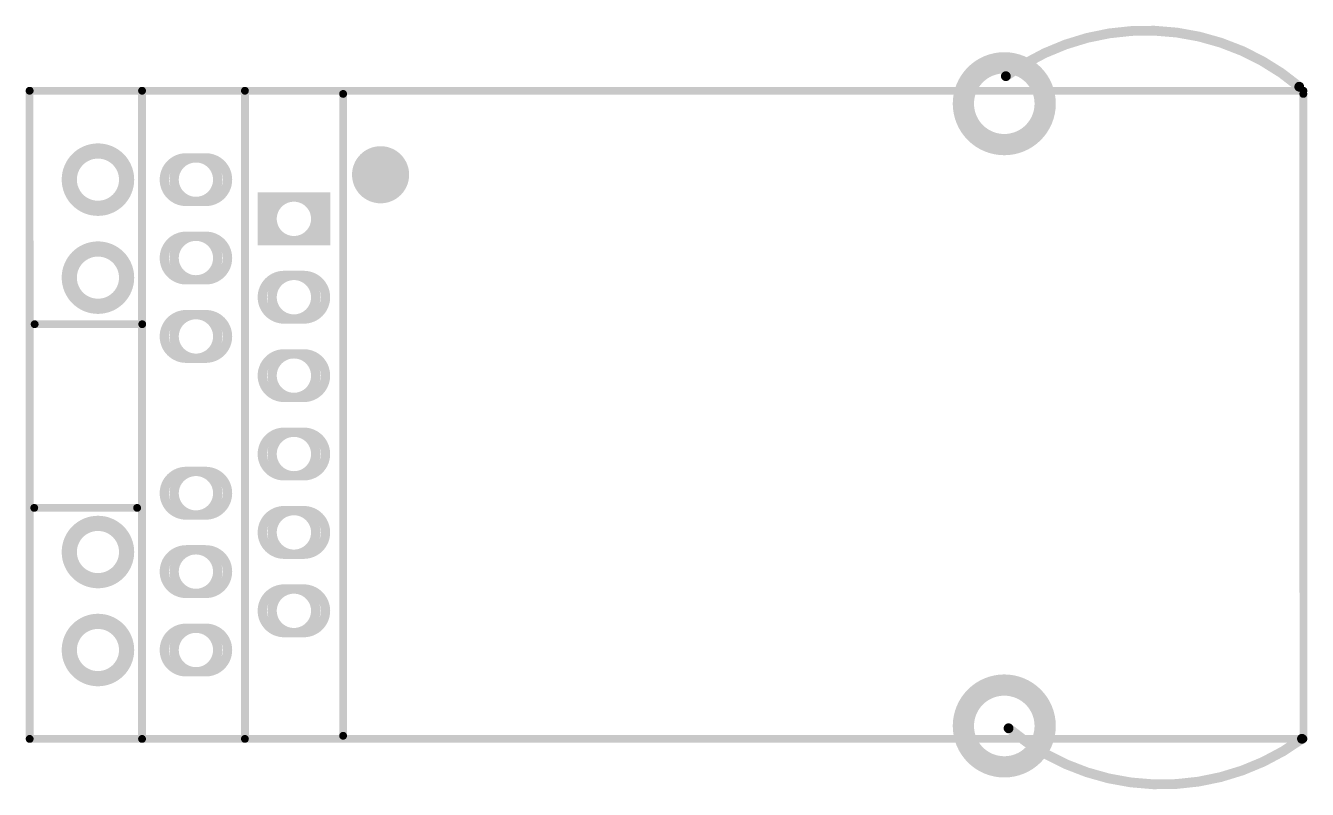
# Model space of a CAD drawing. Extents: x 56.5 to 89.8, y 69 to 88.8.
import ezdxf

# ---------------------------------------------------------------- set-up
doc = ezdxf.new("R2010")
doc.units = 0
doc.layers.get('0').update_dxf_attribs({"linetype": 'CONTINUOUS'})
for name, color, linetype in [('BOTTOMLAYER', 5, 'CONTINUOUS'), ('BOTTOMSOLDER', 6, 'CONTINUOUS'), ('MULTILAYER', 9, 'CONTINUOUS'), ('TOPLAYER', 1, 'CONTINUOUS'), ('TOPOVERLAY', 2, 'CONTINUOUS'), ('TOPSOLDER', 216, 'CONTINUOUS')]:
    doc.layers.add(name, color=color, linetype=linetype)

# ---------------------------------------------------------------- blocks, each defined once
blk = doc.blocks.new('USR_K_1')
at = {"layer": 'BOTTOMLAYER'}
for points, const_width in [([(17.380001, 2.984497, 1), (19.449999, 2.984497, 1)], 0.499999), ([(-5.79755, 1.016, 1), (-4.36245, 1.016, 1)], 0.3429), ([(-3.07975, 1.016, 1), (-2.00025, 1.016, 1)], 0.1905), ([(-0.53975, 0, 1), (0.53975, 0, 1)], 0.1905), ([(-5.79755, -1.524, 1), (-4.36245, -1.524, 1)], 0.3429), ([(-3.07975, -1.016, 1), (-2.00025, -1.016, 1)], 0.1905), ([(-0.53975, -2.032, 1), (0.53975, -2.032, 1)], 0.1905), ([(-3.07975, -3.048, 1), (-2.00025, -3.048, 1)], 0.1905), ([(-0.53975, -4.064, 1), (0.53975, -4.064, 1)], 0.1905), ([(-0.53975, -6.096, 1), (0.53975, -6.096, 1)], 0.1905), ([(-3.07975, -7.112, 1), (-2.00025, -7.112, 1)], 0.1905), ([(-0.53975, -8.128, 1), (0.53975, -8.128, 1)], 0.1905), ([(-5.79755, -8.636, 1), (-4.36245, -8.636, 1)], 0.3429), ([(-3.07975, -9.144, 1), (-2.00025, -9.144, 1)], 0.1905), ([(-0.53975, -10.16, 1), (0.53975, -10.16, 1)], 0.1905), ([(-5.79755, -11.176, 1), (-4.36245, -11.176, 1)], 0.3429), ([(-3.07975, -11.176, 1), (-2.00025, -11.176, 1)], 0.1905), ([(17.380001, -13.144503, 1), (19.449999, -13.144503, 1)], 0.499999)]:
    blk.add_lwpolyline(points, format="xyb", close=True, dxfattribs=dict(at, const_width=const_width))
at = {"layer": 'BOTTOMLAYER', "const_width": 0.1905}
for points in [[(-2.794, 0.47625, -1), (-2.794, 1.55575)], [(-2.286, 1.55575, -1), (-2.286, 0.47625)], [(-2.794, -1.55575, -1), (-2.794, -0.47625)], [(-2.286, -0.47625, -1), (-2.286, -1.55575)], [(-0.254, -2.57175, -1), (-0.254, -1.49225)], [(0.254, -1.49225, -1), (0.254, -2.57175)], [(-2.794, -3.58775, -1), (-2.794, -2.50825)], [(-2.286, -2.50825, -1), (-2.286, -3.58775)], [(-0.254, -4.60375, -1), (-0.254, -3.52425)], [(0.254, -3.52425, -1), (0.254, -4.60375)], [(-0.254, -6.63575, -1), (-0.254, -5.55625)], [(0.254, -5.55625, -1), (0.254, -6.63575)], [(-2.794, -7.65175, -1), (-2.794, -6.57225)], [(-2.286, -6.57225, -1), (-2.286, -7.65175)], [(-0.254, -8.66775, -1), (-0.254, -7.58825)], [(0.254, -7.58825, -1), (0.254, -8.66775)], [(-2.794, -9.68375, -1), (-2.794, -8.60425)], [(-2.286, -8.60425, -1), (-2.286, -9.68375)], [(-0.254, -10.69975, -1), (-0.254, -9.62025)], [(0.254, -9.62025, -1), (0.254, -10.69975)], [(-2.794, -11.71575, -1), (-2.794, -10.63625)], [(-2.286, -10.63625, -1), (-2.286, -11.71575)]]:
    blk.add_lwpolyline(points, format="xyb", dxfattribs=at)
at = {"layer": 'BOTTOMLAYER'}
for points, const_width in [([(-2.794, 1.55575), (-2.286, 1.55575)], 0.1905), ([(-0.66675, 0.635), (-0.66675, -0.635)], 0.4445), ([(0.66675, 0.635), (0.66675, -0.635)], 0.4445), ([(-2.794, 0.47625), (-2.286, 0.47625)], 0.1905), ([(-0.889, 0.53975), (0.889, 0.53975)], 0.1905), ([(-2.794, -0.47625), (-2.286, -0.47625)], 0.1905), ([(-0.889, -0.53975), (0.889, -0.53975)], 0.1905), ([(-2.794, -1.55575), (-2.286, -1.55575)], 0.1905), ([(-0.254, -1.49225), (0.254, -1.49225)], 0.1905), ([(-2.794, -2.50825), (-2.286, -2.50825)], 0.1905), ([(-0.254, -2.57175), (0.254, -2.57175)], 0.1905), ([(-2.794, -3.58775), (-2.286, -3.58775)], 0.1905), ([(-0.254, -3.52425), (0.254, -3.52425)], 0.1905), ([(-0.254, -4.60375), (0.254, -4.60375)], 0.1905), ([(-0.254, -5.55625), (0.254, -5.55625)], 0.1905), ([(-2.794, -6.57225), (-2.286, -6.57225)], 0.1905), ([(-0.254, -6.63575), (0.254, -6.63575)], 0.1905), ([(-2.794, -7.65175), (-2.286, -7.65175)], 0.1905), ([(-0.254, -7.58825), (0.254, -7.58825)], 0.1905), ([(-2.794, -8.60425), (-2.286, -8.60425)], 0.1905), ([(-0.254, -8.66775), (0.254, -8.66775)], 0.1905), ([(-2.794, -9.68375), (-2.286, -9.68375)], 0.1905), ([(-0.254, -9.62025), (0.254, -9.62025)], 0.1905), ([(-2.794, -10.63625), (-2.286, -10.63625)], 0.1905), ([(-0.254, -10.69975), (0.254, -10.69975)], 0.1905), ([(-2.794, -11.71575), (-2.286, -11.71575)], 0.1905)]:
    blk.add_lwpolyline(points, dxfattribs=dict(at, const_width=const_width))
at = {"layer": 'BOTTOMSOLDER'}
for points, const_width in [([(17.354601, 2.984497, 1), (19.475399, 2.984497, 1)], 0.550799), ([(-5.82295, 1.016, 1), (-4.33705, 1.016, 1)], 0.3937), ([(-3.10515, 1.016, 1), (-1.97485, 1.016, 1)], 0.2413), ([(-0.56515, 0, 1), (0.56515, 0, 1)], 0.2413), ([(-3.10515, -1.016, 1), (-1.97485, -1.016, 1)], 0.2413), ([(-5.82295, -1.524, 1), (-4.33705, -1.524, 1)], 0.3937), ([(-0.56515, -2.032, 1), (0.56515, -2.032, 1)], 0.2413), ([(-3.10515, -3.048, 1), (-1.97485, -3.048, 1)], 0.2413), ([(-0.56515, -4.064, 1), (0.56515, -4.064, 1)], 0.2413), ([(-0.56515, -6.096, 1), (0.56515, -6.096, 1)], 0.2413), ([(-3.10515, -7.112, 1), (-1.97485, -7.112, 1)], 0.2413), ([(-0.56515, -8.128, 1), (0.56515, -8.128, 1)], 0.2413), ([(-5.82295, -8.636, 1), (-4.33705, -8.636, 1)], 0.3937), ([(-3.10515, -9.144, 1), (-1.97485, -9.144, 1)], 0.2413), ([(-0.56515, -10.16, 1), (0.56515, -10.16, 1)], 0.2413), ([(-5.82295, -11.176, 1), (-4.33705, -11.176, 1)], 0.3937), ([(-3.10515, -11.176, 1), (-1.97485, -11.176, 1)], 0.2413), ([(17.354601, -13.144503, 1), (19.475399, -13.144503, 1)], 0.550799)]:
    blk.add_lwpolyline(points, format="xyb", close=True, dxfattribs=dict(at, const_width=const_width))
at = {"layer": 'BOTTOMSOLDER', "const_width": 0.2413}
for points in [[(-2.794, 0.45085, -1), (-2.794, 1.58115)], [(-2.286, 1.58115, -1), (-2.286, 0.45085)], [(-2.794, -1.58115, -1), (-2.794, -0.45085)], [(-2.286, -0.45085, -1), (-2.286, -1.58115)], [(-0.254, -2.59715, -1), (-0.254, -1.46685)], [(0.254, -1.46685, -1), (0.254, -2.59715)], [(-2.794, -3.61315, -1), (-2.794, -2.48285)], [(-2.286, -2.48285, -1), (-2.286, -3.61315)], [(-0.254, -4.62915, -1), (-0.254, -3.49885)], [(0.254, -3.49885, -1), (0.254, -4.62915)], [(-0.254, -6.66115, -1), (-0.254, -5.53085)], [(0.254, -5.53085, -1), (0.254, -6.66115)], [(-2.794, -7.67715, -1), (-2.794, -6.54685)], [(-2.286, -6.54685, -1), (-2.286, -7.67715)], [(-0.254, -8.69315, -1), (-0.254, -7.56285)], [(0.254, -7.56285, -1), (0.254, -8.69315)], [(-2.794, -9.70915, -1), (-2.794, -8.57885)], [(-2.286, -8.57885, -1), (-2.286, -9.70915)], [(-0.254, -10.72515, -1), (-0.254, -9.59485)], [(0.254, -9.59485, -1), (0.254, -10.72515)], [(-2.794, -11.74115, -1), (-2.794, -10.61085)], [(-2.286, -10.61085, -1), (-2.286, -11.74115)]]:
    blk.add_lwpolyline(points, format="xyb", dxfattribs=at)
at = {"layer": 'BOTTOMSOLDER'}
for points, const_width in [([(-2.794, 1.58115), (-2.286, 1.58115)], 0.2413), ([(-0.9398, 0.56515), (0.9398, 0.56515)], 0.2413), ([(-0.69215, 0.6858), (-0.69215, -0.6858)], 0.4953), ([(0.69215, 0.6858), (0.69215, -0.6858)], 0.4953), ([(-2.794, 0.45085), (-2.286, 0.45085)], 0.2413), ([(-2.794, -0.45085), (-2.286, -0.45085)], 0.2413), ([(-0.9398, -0.56515), (0.9398, -0.56515)], 0.2413), ([(-2.794, -1.58115), (-2.286, -1.58115)], 0.2413), ([(-0.254, -1.46685), (0.254, -1.46685)], 0.2413), ([(-2.794, -2.48285), (-2.286, -2.48285)], 0.2413), ([(-0.254, -2.59715), (0.254, -2.59715)], 0.2413), ([(-2.794, -3.61315), (-2.286, -3.61315)], 0.2413), ([(-0.254, -3.49885), (0.254, -3.49885)], 0.2413), ([(-0.254, -4.62915), (0.254, -4.62915)], 0.2413), ([(-0.254, -5.53085), (0.254, -5.53085)], 0.2413), ([(-2.794, -6.54685), (-2.286, -6.54685)], 0.2413), ([(-0.254, -6.66115), (0.254, -6.66115)], 0.2413), ([(-2.794, -7.67715), (-2.286, -7.67715)], 0.2413), ([(-0.254, -7.56285), (0.254, -7.56285)], 0.2413), ([(-2.794, -8.57885), (-2.286, -8.57885)], 0.2413), ([(-0.254, -8.69315), (0.254, -8.69315)], 0.2413), ([(-2.794, -9.70915), (-2.286, -9.70915)], 0.2413), ([(-0.254, -9.59485), (0.254, -9.59485)], 0.2413), ([(-2.794, -10.61085), (-2.286, -10.61085)], 0.2413), ([(-0.254, -10.72515), (0.254, -10.72515)], 0.2413), ([(-2.794, -11.74115), (-2.286, -11.74115)], 0.2413)]:
    blk.add_lwpolyline(points, dxfattribs=dict(at, const_width=const_width))
at = {"layer": 'MULTILAYER'}
for points, const_width in [([(17.380001, 2.984497, 1), (19.449999, 2.984497, 1)], 0.499999), ([(-5.79755, 1.016, 1), (-4.36245, 1.016, 1)], 0.3429), ([(-3.07975, 1.016, 1), (-2.00025, 1.016, 1)], 0.1905), ([(-0.53975, 0, 1), (0.53975, 0, 1)], 0.1905), ([(-5.79755, -1.524, 1), (-4.36245, -1.524, 1)], 0.3429), ([(-3.07975, -1.016, 1), (-2.00025, -1.016, 1)], 0.1905), ([(-0.53975, -2.032, 1), (0.53975, -2.032, 1)], 0.1905), ([(-3.07975, -3.048, 1), (-2.00025, -3.048, 1)], 0.1905), ([(-0.53975, -4.064, 1), (0.53975, -4.064, 1)], 0.1905), ([(-0.53975, -6.096, 1), (0.53975, -6.096, 1)], 0.1905), ([(-3.07975, -7.112, 1), (-2.00025, -7.112, 1)], 0.1905), ([(-0.53975, -8.128, 1), (0.53975, -8.128, 1)], 0.1905), ([(-5.79755, -8.636, 1), (-4.36245, -8.636, 1)], 0.3429), ([(-3.07975, -9.144, 1), (-2.00025, -9.144, 1)], 0.1905), ([(-0.53975, -10.16, 1), (0.53975, -10.16, 1)], 0.1905), ([(-5.79755, -11.176, 1), (-4.36245, -11.176, 1)], 0.3429), ([(-3.07975, -11.176, 1), (-2.00025, -11.176, 1)], 0.1905), ([(17.380001, -13.144503, 1), (19.449999, -13.144503, 1)], 0.499999)]:
    blk.add_lwpolyline(points, format="xyb", close=True, dxfattribs=dict(at, const_width=const_width))
at = {"layer": 'MULTILAYER', "const_width": 0.1905}
for points in [[(-2.794, 0.47625, -1), (-2.794, 1.55575)], [(-2.286, 1.55575, -1), (-2.286, 0.47625)], [(-2.794, -1.55575, -1), (-2.794, -0.47625)], [(-2.286, -0.47625, -1), (-2.286, -1.55575)], [(-0.254, -2.57175, -1), (-0.254, -1.49225)], [(0.254, -1.49225, -1), (0.254, -2.57175)], [(-2.794, -3.58775, -1), (-2.794, -2.50825)], [(-2.286, -2.50825, -1), (-2.286, -3.58775)], [(-0.254, -4.60375, -1), (-0.254, -3.52425)], [(0.254, -3.52425, -1), (0.254, -4.60375)], [(-0.254, -6.63575, -1), (-0.254, -5.55625)], [(0.254, -5.55625, -1), (0.254, -6.63575)], [(-2.794, -7.65175, -1), (-2.794, -6.57225)], [(-2.286, -6.57225, -1), (-2.286, -7.65175)], [(-0.254, -8.66775, -1), (-0.254, -7.58825)], [(0.254, -7.58825, -1), (0.254, -8.66775)], [(-2.794, -9.68375, -1), (-2.794, -8.60425)], [(-2.286, -8.60425, -1), (-2.286, -9.68375)], [(-0.254, -10.69975, -1), (-0.254, -9.62025)], [(0.254, -9.62025, -1), (0.254, -10.69975)], [(-2.794, -11.71575, -1), (-2.794, -10.63625)], [(-2.286, -10.63625, -1), (-2.286, -11.71575)]]:
    blk.add_lwpolyline(points, format="xyb", dxfattribs=at)
at = {"layer": 'MULTILAYER'}
for points, const_width in [([(-2.794, 1.55575), (-2.286, 1.55575)], 0.1905), ([(-0.66675, 0.635), (-0.66675, -0.635)], 0.4445), ([(0.66675, 0.635), (0.66675, -0.635)], 0.4445), ([(-2.794, 0.47625), (-2.286, 0.47625)], 0.1905), ([(-0.889, 0.53975), (0.889, 0.53975)], 0.1905), ([(-2.794, -0.47625), (-2.286, -0.47625)], 0.1905), ([(-0.889, -0.53975), (0.889, -0.53975)], 0.1905), ([(-2.794, -1.55575), (-2.286, -1.55575)], 0.1905), ([(-0.254, -1.49225), (0.254, -1.49225)], 0.1905), ([(-2.794, -2.50825), (-2.286, -2.50825)], 0.1905), ([(-0.254, -2.57175), (0.254, -2.57175)], 0.1905), ([(-2.794, -3.58775), (-2.286, -3.58775)], 0.1905), ([(-0.254, -3.52425), (0.254, -3.52425)], 0.1905), ([(-0.254, -4.60375), (0.254, -4.60375)], 0.1905), ([(-0.254, -5.55625), (0.254, -5.55625)], 0.1905), ([(-2.794, -6.57225), (-2.286, -6.57225)], 0.1905), ([(-0.254, -6.63575), (0.254, -6.63575)], 0.1905), ([(-2.794, -7.65175), (-2.286, -7.65175)], 0.1905), ([(-0.254, -7.58825), (0.254, -7.58825)], 0.1905), ([(-2.794, -8.60425), (-2.286, -8.60425)], 0.1905), ([(-0.254, -8.66775), (0.254, -8.66775)], 0.1905), ([(-2.794, -9.68375), (-2.286, -9.68375)], 0.1905), ([(-0.254, -9.62025), (0.254, -9.62025)], 0.1905), ([(-2.794, -10.63625), (-2.286, -10.63625)], 0.1905), ([(-0.254, -10.69975), (0.254, -10.69975)], 0.1905), ([(-2.794, -11.71575), (-2.286, -11.71575)], 0.1905)]:
    blk.add_lwpolyline(points, dxfattribs=dict(at, const_width=const_width))
at = {"layer": 'TOPLAYER'}
for points, const_width in [([(17.380001, 2.984497, 1), (19.449999, 2.984497, 1)], 0.499999), ([(-5.79755, 1.016, 1), (-4.36245, 1.016, 1)], 0.3429), ([(-3.07975, 1.016, 1), (-2.00025, 1.016, 1)], 0.1905), ([(-0.53975, 0, 1), (0.53975, 0, 1)], 0.1905), ([(-5.79755, -1.524, 1), (-4.36245, -1.524, 1)], 0.3429), ([(-3.07975, -1.016, 1), (-2.00025, -1.016, 1)], 0.1905), ([(-0.53975, -2.032, 1), (0.53975, -2.032, 1)], 0.1905), ([(-3.07975, -3.048, 1), (-2.00025, -3.048, 1)], 0.1905), ([(-0.53975, -4.064, 1), (0.53975, -4.064, 1)], 0.1905), ([(-0.53975, -6.096, 1), (0.53975, -6.096, 1)], 0.1905), ([(-3.07975, -7.112, 1), (-2.00025, -7.112, 1)], 0.1905), ([(-0.53975, -8.128, 1), (0.53975, -8.128, 1)], 0.1905), ([(-5.79755, -8.636, 1), (-4.36245, -8.636, 1)], 0.3429), ([(-3.07975, -9.144, 1), (-2.00025, -9.144, 1)], 0.1905), ([(-0.53975, -10.16, 1), (0.53975, -10.16, 1)], 0.1905), ([(-5.79755, -11.176, 1), (-4.36245, -11.176, 1)], 0.3429), ([(-3.07975, -11.176, 1), (-2.00025, -11.176, 1)], 0.1905), ([(17.380001, -13.144503, 1), (19.449999, -13.144503, 1)], 0.499999)]:
    blk.add_lwpolyline(points, format="xyb", close=True, dxfattribs=dict(at, const_width=const_width))
at = {"layer": 'TOPLAYER', "const_width": 0.1905}
for points in [[(-2.794, 0.47625, -1), (-2.794, 1.55575)], [(-2.286, 1.55575, -1), (-2.286, 0.47625)], [(-2.794, -1.55575, -1), (-2.794, -0.47625)], [(-2.286, -0.47625, -1), (-2.286, -1.55575)], [(-0.254, -2.57175, -1), (-0.254, -1.49225)], [(0.254, -1.49225, -1), (0.254, -2.57175)], [(-2.794, -3.58775, -1), (-2.794, -2.50825)], [(-2.286, -2.50825, -1), (-2.286, -3.58775)], [(-0.254, -4.60375, -1), (-0.254, -3.52425)], [(0.254, -3.52425, -1), (0.254, -4.60375)], [(-0.254, -6.63575, -1), (-0.254, -5.55625)], [(0.254, -5.55625, -1), (0.254, -6.63575)], [(-2.794, -7.65175, -1), (-2.794, -6.57225)], [(-2.286, -6.57225, -1), (-2.286, -7.65175)], [(-0.254, -8.66775, -1), (-0.254, -7.58825)], [(0.254, -7.58825, -1), (0.254, -8.66775)], [(-2.794, -9.68375, -1), (-2.794, -8.60425)], [(-2.286, -8.60425, -1), (-2.286, -9.68375)], [(-0.254, -10.69975, -1), (-0.254, -9.62025)], [(0.254, -9.62025, -1), (0.254, -10.69975)], [(-2.794, -11.71575, -1), (-2.794, -10.63625)], [(-2.286, -10.63625, -1), (-2.286, -11.71575)]]:
    blk.add_lwpolyline(points, format="xyb", dxfattribs=at)
at = {"layer": 'TOPLAYER'}
for points, const_width in [([(-2.794, 1.55575), (-2.286, 1.55575)], 0.1905), ([(-0.66675, 0.635), (-0.66675, -0.635)], 0.4445), ([(0.66675, 0.635), (0.66675, -0.635)], 0.4445), ([(-2.794, 0.47625), (-2.286, 0.47625)], 0.1905), ([(-0.889, 0.53975), (0.889, 0.53975)], 0.1905), ([(-2.794, -0.47625), (-2.286, -0.47625)], 0.1905), ([(-0.889, -0.53975), (0.889, -0.53975)], 0.1905), ([(-2.794, -1.55575), (-2.286, -1.55575)], 0.1905), ([(-0.254, -1.49225), (0.254, -1.49225)], 0.1905), ([(-2.794, -2.50825), (-2.286, -2.50825)], 0.1905), ([(-0.254, -2.57175), (0.254, -2.57175)], 0.1905), ([(-2.794, -3.58775), (-2.286, -3.58775)], 0.1905), ([(-0.254, -3.52425), (0.254, -3.52425)], 0.1905), ([(-0.254, -4.60375), (0.254, -4.60375)], 0.1905), ([(-0.254, -5.55625), (0.254, -5.55625)], 0.1905), ([(-2.794, -6.57225), (-2.286, -6.57225)], 0.1905), ([(-0.254, -6.63575), (0.254, -6.63575)], 0.1905), ([(-2.794, -7.65175), (-2.286, -7.65175)], 0.1905), ([(-0.254, -7.58825), (0.254, -7.58825)], 0.1905), ([(-2.794, -8.60425), (-2.286, -8.60425)], 0.1905), ([(-0.254, -8.66775), (0.254, -8.66775)], 0.1905), ([(-2.794, -9.68375), (-2.286, -9.68375)], 0.1905), ([(-0.254, -9.62025), (0.254, -9.62025)], 0.1905), ([(-2.794, -10.63625), (-2.286, -10.63625)], 0.1905), ([(-0.254, -10.69975), (0.254, -10.69975)], 0.1905), ([(-2.794, -11.71575), (-2.286, -11.71575)], 0.1905)]:
    blk.add_lwpolyline(points, dxfattribs=dict(at, const_width=const_width))
at = {"layer": 'TOPOVERLAY', "const_width": 0.254}
for points in [[(18.455432, 3.697455, -0.346073), (26.061162, 3.424189)], [(26.131571, -13.477446, -0.346073), (18.525841, -13.20418)]]:
    blk.add_lwpolyline(points, format="xyb", dxfattribs=at)
at = {"layer": 'TOPOVERLAY'}
for points, const_width in [([(18.391932, 3.697455, 1), (18.518932, 3.697455, 1)], 0.127), ([(-6.903799, 3.320004, 1), (-6.802199, 3.320004, 1)], 0.1016), ([(-6.900799, 3.320001, 1), (-6.799199, 3.320001, 1)], 0.1016), ([(-3.9878, 3.320004, 1), (-3.8862, 3.320004, 1)], 0.1016), ([(-1.3208, 3.320004, 1), (-1.2192, 3.320004, 1)], 0.1016), ([(1.224201, 3.238005, 1), (1.325801, 3.238005, 1)], 0.1016), ([(25.997662, 3.424189, 1), (26.124662, 3.424189, 1)], 0.127), ([(26.116201, 3.238005, 1), (26.217801, 3.238005, 1)], 0.1016), ([(26.119201, 3.320001, 1), (26.220801, 3.320001, 1)], 0.1016), ([(2.605999, 1.143, 1), (1.887581, 1.143, 1)], 0.762), ([(1.697081, 1.143, 1), (2.078081, 1.143, 1)], 0.381), ([(2.415499, 1.143, 1), (2.796499, 1.143, 1)], 0.381), ([(-6.771797, -2.730995, 1), (-6.670197, -2.730995, 1)], 0.1016), ([(-3.982799, -2.730995, 1), (-3.881199, -2.730995, 1)], 0.1016), ([(-6.7818, -7.492004, 1), (-6.6802, -7.492004, 1)], 0.1016), ([(-4.1148, -7.492004, 1), (-4.0132, -7.492004, 1)], 0.1016), ([(18.462341, -13.20418, 1), (18.589341, -13.20418, 1)], 0.127), ([(-6.900799, -13.480001, 1), (-6.799199, -13.480001, 1)], 0.1016), ([(-6.900799, -13.480006, 1), (-6.799199, -13.480006, 1)], 0.1016), ([(-3.9878, -13.480006, 1), (-3.8862, -13.480006, 1)], 0.1016), ([(-1.3208, -13.480006, 1), (-1.2192, -13.480006, 1)], 0.1016), ([(1.224201, -13.398995, 1), (1.325801, -13.398995, 1)], 0.1016), ([(26.068071, -13.477446, 1), (26.195071, -13.477446, 1)], 0.127), ([(26.119201, -13.480001, 1), (26.220801, -13.480001, 1)], 0.1016), ([(26.119262, -13.480001, 1), (26.220862, -13.480001, 1)], 0.1016)]:
    blk.add_lwpolyline(points, format="xyb", close=True, dxfattribs=dict(at, const_width=const_width))
at = {"layer": 'TOPOVERLAY', "const_width": 0.2032}
for points in [[(-6.852999, 3.320004), (-6.849999, -13.480006)], [(-6.849999, 3.320001), (26.170001, 3.320001)], [(-3.937, -13.480006), (-3.937, 3.320004)], [(-1.27, -13.480006), (-1.27, 3.320004)], [(1.275001, -13.398995), (1.275001, 3.238005)], [(26.167001, 3.238005), (26.170062, -13.480001)], [(-6.720997, -2.730995), (-3.931999, -2.730995)], [(-6.731, -7.492004), (-4.064, -7.492004)], [(-6.849999, -13.480001), (26.170001, -13.480001)]]:
    blk.add_lwpolyline(points, dxfattribs=at)
at = {"layer": 'TOPSOLDER'}
for points, const_width in [([(17.354601, 2.984497, 1), (19.475399, 2.984497, 1)], 0.550799), ([(-5.82295, 1.016, 1), (-4.33705, 1.016, 1)], 0.3937), ([(-3.10515, 1.016, 1), (-1.97485, 1.016, 1)], 0.2413), ([(-0.56515, 0, 1), (0.56515, 0, 1)], 0.2413), ([(-3.10515, -1.016, 1), (-1.97485, -1.016, 1)], 0.2413), ([(-5.82295, -1.524, 1), (-4.33705, -1.524, 1)], 0.3937), ([(-0.56515, -2.032, 1), (0.56515, -2.032, 1)], 0.2413), ([(-3.10515, -3.048, 1), (-1.97485, -3.048, 1)], 0.2413), ([(-0.56515, -4.064, 1), (0.56515, -4.064, 1)], 0.2413), ([(-0.56515, -6.096, 1), (0.56515, -6.096, 1)], 0.2413), ([(-3.10515, -7.112, 1), (-1.97485, -7.112, 1)], 0.2413), ([(-0.56515, -8.128, 1), (0.56515, -8.128, 1)], 0.2413), ([(-5.82295, -8.636, 1), (-4.33705, -8.636, 1)], 0.3937), ([(-3.10515, -9.144, 1), (-1.97485, -9.144, 1)], 0.2413), ([(-0.56515, -10.16, 1), (0.56515, -10.16, 1)], 0.2413), ([(-5.82295, -11.176, 1), (-4.33705, -11.176, 1)], 0.3937), ([(-3.10515, -11.176, 1), (-1.97485, -11.176, 1)], 0.2413), ([(17.354601, -13.144503, 1), (19.475399, -13.144503, 1)], 0.550799)]:
    blk.add_lwpolyline(points, format="xyb", close=True, dxfattribs=dict(at, const_width=const_width))
at = {"layer": 'TOPSOLDER', "const_width": 0.2413}
for points in [[(-2.794, 0.45085, -1), (-2.794, 1.58115)], [(-2.286, 1.58115, -1), (-2.286, 0.45085)], [(-2.794, -1.58115, -1), (-2.794, -0.45085)], [(-2.286, -0.45085, -1), (-2.286, -1.58115)], [(-0.254, -2.59715, -1), (-0.254, -1.46685)], [(0.254, -1.46685, -1), (0.254, -2.59715)], [(-2.794, -3.61315, -1), (-2.794, -2.48285)], [(-2.286, -2.48285, -1), (-2.286, -3.61315)], [(-0.254, -4.62915, -1), (-0.254, -3.49885)], [(0.254, -3.49885, -1), (0.254, -4.62915)], [(-0.254, -6.66115, -1), (-0.254, -5.53085)], [(0.254, -5.53085, -1), (0.254, -6.66115)], [(-2.794, -7.67715, -1), (-2.794, -6.54685)], [(-2.286, -6.54685, -1), (-2.286, -7.67715)], [(-0.254, -8.69315, -1), (-0.254, -7.56285)], [(0.254, -7.56285, -1), (0.254, -8.69315)], [(-2.794, -9.70915, -1), (-2.794, -8.57885)], [(-2.286, -8.57885, -1), (-2.286, -9.70915)], [(-0.254, -10.72515, -1), (-0.254, -9.59485)], [(0.254, -9.59485, -1), (0.254, -10.72515)], [(-2.794, -11.74115, -1), (-2.794, -10.61085)], [(-2.286, -10.61085, -1), (-2.286, -11.74115)]]:
    blk.add_lwpolyline(points, format="xyb", dxfattribs=at)
at = {"layer": 'TOPSOLDER'}
for points, const_width in [([(-2.794, 1.58115), (-2.286, 1.58115)], 0.2413), ([(-0.9398, 0.56515), (0.9398, 0.56515)], 0.2413), ([(-0.69215, 0.6858), (-0.69215, -0.6858)], 0.4953), ([(0.69215, 0.6858), (0.69215, -0.6858)], 0.4953), ([(-2.794, 0.45085), (-2.286, 0.45085)], 0.2413), ([(-2.794, -0.45085), (-2.286, -0.45085)], 0.2413), ([(-0.9398, -0.56515), (0.9398, -0.56515)], 0.2413), ([(-2.794, -1.58115), (-2.286, -1.58115)], 0.2413), ([(-0.254, -1.46685), (0.254, -1.46685)], 0.2413), ([(-2.794, -2.48285), (-2.286, -2.48285)], 0.2413), ([(-0.254, -2.59715), (0.254, -2.59715)], 0.2413), ([(-2.794, -3.61315), (-2.286, -3.61315)], 0.2413), ([(-0.254, -3.49885), (0.254, -3.49885)], 0.2413), ([(-0.254, -4.62915), (0.254, -4.62915)], 0.2413), ([(-0.254, -5.53085), (0.254, -5.53085)], 0.2413), ([(-2.794, -6.54685), (-2.286, -6.54685)], 0.2413), ([(-0.254, -6.66115), (0.254, -6.66115)], 0.2413), ([(-2.794, -7.67715), (-2.286, -7.67715)], 0.2413), ([(-0.254, -7.56285), (0.254, -7.56285)], 0.2413), ([(-2.794, -8.57885), (-2.286, -8.57885)], 0.2413), ([(-0.254, -8.69315), (0.254, -8.69315)], 0.2413), ([(-2.794, -9.70915), (-2.286, -9.70915)], 0.2413), ([(-0.254, -9.59485), (0.254, -9.59485)], 0.2413), ([(-2.794, -10.61085), (-2.286, -10.61085)], 0.2413), ([(-0.254, -10.72515), (0.254, -10.72515)], 0.2413), ([(-2.794, -11.74115), (-2.286, -11.74115)], 0.2413)]:
    blk.add_lwpolyline(points, dxfattribs=dict(at, const_width=const_width))

msp = doc.modelspace()

# ---------------------------------------------------------------- block references
at = {"rotation": 360}
msp.add_blockref('USR_K_1', (63.5, 83.82), dxfattribs=at)

doc.saveas('drawing.dxf')
